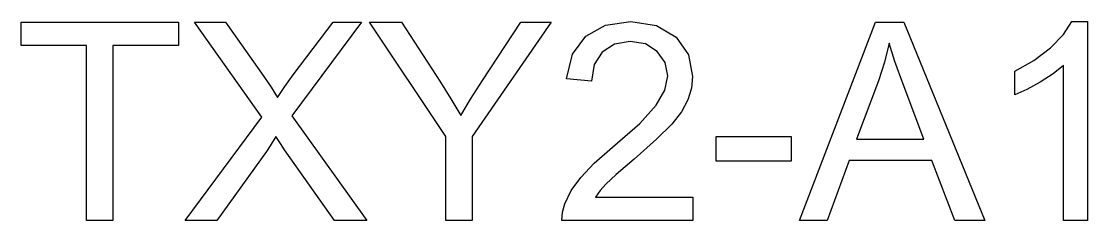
# Model space of a CAD drawing. Header units: millimetres. Extents: x -9 to 2.8, y 2.5 to 4.7.
import ezdxf

# ---------------------------------------------------------------- set-up
doc = ezdxf.new("R2010")
doc.units = ezdxf.units.MM

msp = doc.modelspace()

# ---------------------------------------------------------------- linework, layer by layer
for points in [[(-8.278, 2.5), (-8.278, 4.433), (-9, 4.433), (-9, 4.691), (-7.263, 4.691), (-7.263, 4.433), (-7.988, 4.433), (-7.988, 2.5), (-8.278, 2.5)], [(-7.189, 2.5), (-6.341, 3.642), (-7.088, 4.691), (-6.744, 4.691), (-6.346, 4.129), (-6.24, 3.974), (-6.17, 3.86), (-6.089, 3.982), (-5.996, 4.11), (-5.555, 4.691), (-5.24, 4.691), (-6.009, 3.658), (-5.18, 2.5), (-5.539, 2.5), (-6.09, 3.281), (-6.137, 3.352), (-6.186, 3.428), (-6.249, 3.327), (-6.291, 3.264), (-6.841, 2.5), (-7.189, 2.5)], [(-4.307, 2.5), (-4.307, 3.428), (-5.151, 4.691), (-4.799, 4.691), (-4.367, 4.03), (-4.252, 3.845), (-4.144, 3.66), (-4.035, 3.842), (-3.905, 4.047), (-3.48, 4.691), (-3.143, 4.691), (-4.017, 3.428), (-4.017, 2.5), (-4.307, 2.5)], [(-1.578, 2.759), (-1.578, 2.5), (-3.026, 2.5), (-3.02, 2.595), (-2.995, 2.687), (-2.923, 2.834), (-2.818, 2.978), (-2.669, 3.133), (-2.466, 3.31), (-2.166, 3.572), (-1.983, 3.774), (-1.889, 3.941), (-1.857, 4.098), (-1.886, 4.245), (-1.972, 4.367), (-2.104, 4.45), (-2.27, 4.477), (-2.445, 4.448), (-2.581, 4.36), (-2.669, 4.222), (-2.699, 4.038), (-2.975, 4.066), (-2.908, 4.339), (-2.762, 4.538), (-2.545, 4.659), (-2.264, 4.7), (-1.981, 4.656), (-1.765, 4.525), (-1.627, 4.329), (-1.581, 4.092), (-1.594, 3.961), (-1.635, 3.833), (-1.706, 3.703), (-1.813, 3.566), (-1.979, 3.399), (-2.228, 3.18), (-2.427, 3.009), (-2.539, 2.904), (-2.602, 2.832), (-2.653, 2.759), (-1.578, 2.759)], [(-0.402, 2.5), (0.439, 4.691), (0.752, 4.691), (1.648, 2.5), (1.318, 2.5), (1.063, 3.164), (0.147, 3.164), (-0.094, 2.5), (-0.402, 2.5)], [(2.784, 2.5), (2.516, 2.5), (2.516, 4.214), (2.403, 4.122), (2.261, 4.029), (2.111, 3.948), (1.978, 3.89), (1.978, 4.15), (2.189, 4.267), (2.372, 4.407), (2.516, 4.556), (2.611, 4.7), (2.784, 4.7), (2.784, 2.5)], [(0.23, 3.4), (0.973, 3.4), (0.745, 4.007), (0.653, 4.258), (0.589, 4.461), (0.539, 4.251), (0.471, 4.042), (0.23, 3.4)], [(-1.32, 3.158), (-1.32, 3.428), (-0.493, 3.428), (-0.493, 3.158), (-1.32, 3.158)]]:
    msp.add_lwpolyline(points, close=True)

doc.saveas('drawing.dxf')
